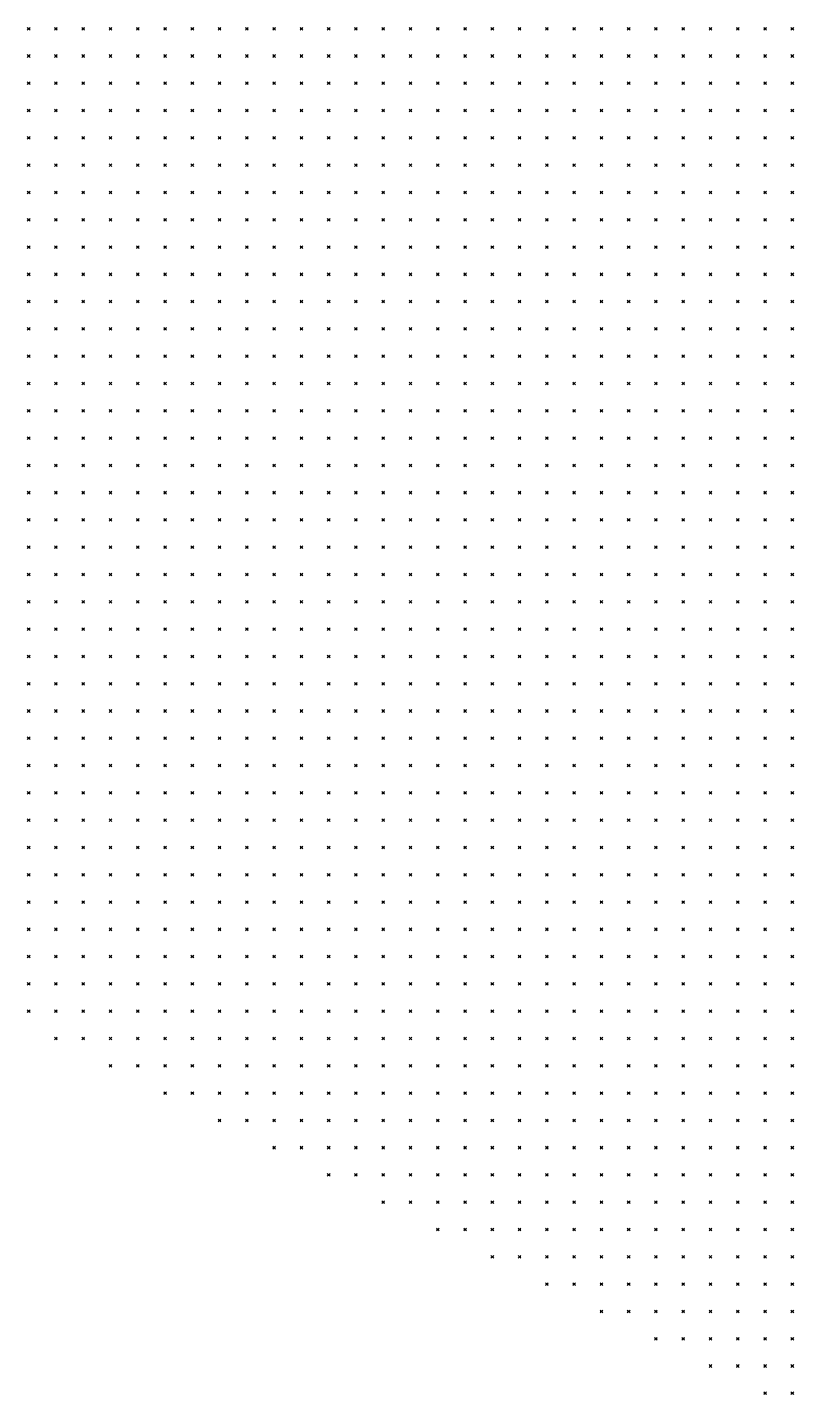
# Model space of a CAD drawing. Header units: metres. Extents: x 441556 to 446409, y 432338 to 461058.
# Drawn here: x 443595.1 to 443679.4, y 446252 to 446402.3 of the extents above; entities that cross this region are included whole.
import ezdxf

# ---------------------------------------------------------------- set-up
doc = ezdxf.new("R2010")
doc.units = ezdxf.units.M
doc.header["$MEASUREMENT"] = 0
doc.header["$PDMODE"] = 35
doc.header["$PDSIZE"] = 0.15
doc.layers.add('DTM-NOK-RevN_POINTS', color=91, linetype='Continuous')

msp = doc.modelspace()

# ---------------------------------------------------------------- linework, layer by layer
at = {"layer": 'DTM-NOK-RevN_POINTS'}
for p in [(443595.266, 446402.144, 381.715), (443598.265, 446402.144, 381.654), (443601.265, 446402.144, 381.327), (443604.264, 446402.144, 380.643), (443607.263, 446402.144, 379.813), (443610.263, 446402.144, 378.835), (443613.262, 446402.144, 378.345), (443616.261, 446402.144, 379.885), (443619.261, 446402.144, 380.595), (443622.26, 446402.144, 380.553), (443625.26, 446402.144, 380.409), (443628.259, 446402.144, 380.154), (443631.258, 446402.144, 379.785), (443634.258, 446402.144, 379.557), (443637.257, 446402.144, 379.162), (443640.256, 446402.144, 378.965), (443643.256, 446402.144, 378.958), (443646.255, 446402.144, 379.018), (443649.254, 446402.144, 379.079), (443652.254, 446402.144, 378.964), (443655.253, 446402.144, 378.936), (443658.253, 446402.144, 378.927), (443661.252, 446402.144, 378.885), (443664.251, 446402.144, 378.895), (443667.251, 446402.144, 378.669), (443670.25, 446402.144, 378.423), (443673.249, 446402.144, 377.892), (443676.249, 446402.144, 377.65), (443679.248, 446402.144, 377.525), (443595.266, 446399.145, 382.057), (443598.265, 446399.145, 381.925), (443601.265, 446399.145, 381.179), (443604.264, 446399.145, 380.309), (443607.263, 446399.145, 379.588), (443610.263, 446399.145, 378.81), (443613.262, 446399.145, 379.027), (443616.261, 446399.145, 380.778), (443619.261, 446399.145, 380.999), (443622.26, 446399.145, 380.939), (443625.26, 446399.145, 380.656), (443628.259, 446399.145, 380.277), (443631.258, 446399.145, 380.143), (443634.258, 446399.145, 379.628), (443637.257, 446399.145, 379.093), (443640.256, 446399.145, 378.938), (443643.256, 446399.145, 378.848), (443646.255, 446399.145, 378.87), (443649.254, 446399.145, 378.938), (443652.254, 446399.145, 379.019), (443655.253, 446399.145, 379.197), (443658.253, 446399.145, 379.144), (443661.252, 446399.145, 378.928), (443664.251, 446399.145, 378.842), (443667.251, 446399.145, 378.846), (443670.25, 446399.145, 378.842), (443673.249, 446399.145, 378.59), (443676.249, 446399.145, 378.157), (443679.248, 446399.145, 377.67), (443595.266, 446396.145, 382.344), (443598.265, 446396.145, 382.01), (443601.265, 446396.145, 380.86), (443604.264, 446396.145, 380.276), (443607.263, 446396.145, 379.575), (443610.263, 446396.145, 378.755), (443613.262, 446396.145, 379.547), (443616.261, 446396.145, 381.184), (443619.261, 446396.145, 381.204), (443622.26, 446396.145, 381.122), (443625.26, 446396.145, 380.783), (443628.259, 446396.145, 380.461), (443631.258, 446396.145, 380.686), (443634.258, 446396.145, 380.557), (443637.257, 446396.145, 379.79), (443640.256, 446396.145, 379.097), (443643.256, 446396.145, 378.899), (443646.255, 446396.145, 378.878), (443649.254, 446396.145, 378.911), (443652.254, 446396.145, 379.008), (443655.253, 446396.145, 379.275), (443658.253, 446396.145, 379.483), (443661.252, 446396.145, 379.384), (443664.251, 446396.145, 379.031), (443667.251, 446396.145, 378.822), (443670.25, 446396.145, 378.823), (443673.249, 446396.145, 378.821), (443676.249, 446396.145, 378.737), (443679.248, 446396.145, 378.436), (443595.266, 446393.146, 382.589), (443598.265, 446393.146, 382.202), (443601.265, 446393.146, 381.32), (443604.264, 446393.146, 380.166), (443607.263, 446393.146, 379.16), (443610.263, 446393.146, 379.454), (443613.262, 446393.146, 381.114), (443616.261, 446393.146, 381.585), (443619.261, 446393.146, 381.442), (443622.26, 446393.146, 381.256), (443625.26, 446393.146, 380.865), (443628.259, 446393.146, 380.851), (443631.258, 446393.146, 381.018), (443634.258, 446393.146, 381.242), (443637.257, 446393.146, 381.071), (443640.256, 446393.146, 380.34), (443643.256, 446393.146, 379.44), (443646.255, 446393.146, 378.976), (443649.254, 446393.146, 378.852), (443652.254, 446393.146, 378.863), (443655.253, 446393.146, 378.873), (443658.253, 446393.146, 379.272), (443661.252, 446393.146, 379.388), (443664.251, 446393.146, 379.272), (443667.251, 446393.146, 379.025), (443670.25, 446393.146, 378.864), (443673.249, 446393.146, 378.769), (443676.249, 446393.146, 378.802), (443679.248, 446393.146, 378.745), (443595.266, 446390.147, 382.873), (443598.265, 446390.147, 380.998), (443601.265, 446390.147, 379.966), (443604.264, 446390.147, 379.374), (443607.263, 446390.147, 379.412), (443610.263, 446390.147, 381.176), (443613.262, 446390.147, 381.945), (443616.261, 446390.147, 381.878), (443619.261, 446390.147, 381.632), (443622.26, 446390.147, 381.23), (443625.26, 446390.147, 381.102), (443628.259, 446390.147, 381.186), (443631.258, 446390.147, 381.25), (443634.258, 446390.147, 381.309), (443637.257, 446390.147, 381.366), (443640.256, 446390.147, 381.265), (443643.256, 446390.147, 380.87), (443646.255, 446390.147, 379.749), (443649.254, 446390.147, 378.943), (443652.254, 446390.147, 378.856), (443655.253, 446390.147, 378.876), (443658.253, 446390.147, 378.92), (443661.252, 446390.147, 379.031), (443664.251, 446390.147, 379.17), (443667.251, 446390.147, 379.115), (443670.25, 446390.147, 378.99), (443673.249, 446390.147, 378.921), (443676.249, 446390.147, 378.783), (443679.248, 446390.147, 378.77), (443595.266, 446387.147, 382.782), (443598.265, 446387.147, 380.216), (443601.265, 446387.147, 379.651), (443604.264, 446387.147, 379.962), (443607.263, 446387.147, 381.027), (443610.263, 446387.147, 382.056), (443613.262, 446387.147, 382.244), (443616.261, 446387.147, 382.064), (443619.261, 446387.147, 381.748), (443622.26, 446387.147, 381.366), (443625.26, 446387.147, 381.306), (443628.259, 446387.147, 381.359), (443631.258, 446387.147, 381.367), (443634.258, 446387.147, 381.383), (443637.257, 446387.147, 381.346), (443640.256, 446387.147, 381.364), (443643.256, 446387.147, 381.359), (443646.255, 446387.147, 381.09), (443649.254, 446387.147, 380.261), (443652.254, 446387.147, 379.316), (443655.253, 446387.147, 378.936), (443658.253, 446387.147, 378.89), (443661.252, 446387.147, 378.979), (443664.251, 446387.147, 378.963), (443667.251, 446387.147, 379.009), (443670.25, 446387.147, 379.009), (443673.249, 446387.147, 379.068), (443676.249, 446387.147, 378.877), (443679.248, 446387.147, 378.812), (443595.266, 446384.148, 381.788), (443598.265, 446384.148, 380.167), (443601.265, 446384.148, 380.215), (443604.264, 446384.148, 381.241), (443607.263, 446384.148, 382.213), (443610.263, 446384.148, 382.626), (443613.262, 446384.148, 382.455), (443616.261, 446384.148, 382.155), (443619.261, 446384.148, 381.823), (443622.26, 446384.148, 381.568), (443625.26, 446384.148, 381.415), (443628.259, 446384.148, 381.464), (443631.258, 446384.148, 381.447), (443634.258, 446384.148, 381.491), (443637.257, 446384.148, 381.475), (443640.256, 446384.148, 381.469), (443643.256, 446384.148, 381.479), (443646.255, 446384.148, 381.42), (443649.254, 446384.148, 381.299), (443652.254, 446384.148, 380.858), (443655.253, 446384.148, 379.954), (443658.253, 446384.148, 379.062), (443661.252, 446384.148, 378.938), (443664.251, 446384.148, 378.911), (443667.251, 446384.148, 378.88), (443670.25, 446384.148, 379.016), (443673.249, 446384.148, 379.09), (443676.249, 446384.148, 378.921), (443679.248, 446384.148, 378.91), (443595.266, 446381.149, 380.716), (443598.265, 446381.149, 380.387), (443601.265, 446381.149, 381.054), (443604.264, 446381.149, 382.098), (443607.263, 446381.149, 382.886), (443610.263, 446381.149, 382.894), (443613.262, 446381.149, 382.663), (443616.261, 446381.149, 382.359), (443619.261, 446381.149, 382.099), (443622.26, 446381.149, 381.735), (443625.26, 446381.149, 381.586), (443628.259, 446381.149, 381.554), (443631.258, 446381.149, 381.5), (443634.258, 446381.149, 381.505), (443637.257, 446381.149, 381.518), (443640.256, 446381.149, 381.495), (443643.256, 446381.149, 381.481), (443646.255, 446381.149, 381.421), (443649.254, 446381.149, 381.315), (443652.254, 446381.149, 381.252), (443655.253, 446381.149, 381.157), (443658.253, 446381.149, 380.526), (443661.252, 446381.149, 379.549), (443664.251, 446381.149, 379.094), (443667.251, 446381.149, 378.981), (443670.25, 446381.149, 379), (443673.249, 446381.149, 379.108), (443676.249, 446381.149, 379.04), (443679.248, 446381.149, 378.999), (443595.266, 446378.149, 380.709), (443598.265, 446378.149, 380.986), (443601.265, 446378.149, 382.632), (443604.264, 446378.149, 383.2), (443607.263, 446378.149, 383.287), (443610.263, 446378.149, 383.091), (443613.262, 446378.149, 382.798), (443616.261, 446378.149, 382.678), (443619.261, 446378.149, 382.728), (443622.26, 446378.149, 382.2), (443625.26, 446378.149, 381.768), (443628.259, 446378.149, 381.593), (443631.258, 446378.149, 381.538), (443634.258, 446378.149, 381.501), (443637.257, 446378.149, 381.485), (443640.256, 446378.149, 381.496), (443643.256, 446378.149, 381.497), (443646.255, 446378.149, 381.468), (443649.254, 446378.149, 381.314), (443652.254, 446378.149, 381.309), (443655.253, 446378.149, 381.334), (443658.253, 446378.149, 381.313), (443661.252, 446378.149, 381.113), (443664.251, 446378.149, 380.328), (443667.251, 446378.149, 379.37), (443670.25, 446378.149, 379.065), (443673.249, 446378.149, 379.041), (443676.249, 446378.149, 379.058), (443679.248, 446378.149, 379.032), (443595.266, 446375.15, 381.156), (443598.265, 446375.15, 382.099), (443601.265, 446375.15, 383.552), (443604.264, 446375.15, 383.656), (443607.263, 446375.15, 383.529), (443610.263, 446375.15, 383.275), (443613.262, 446375.15, 383.032), (443616.261, 446375.15, 383.251), (443619.261, 446375.15, 383.306), (443622.26, 446375.15, 382.959), (443625.26, 446375.15, 382.232), (443628.259, 446375.15, 381.76), (443631.258, 446375.15, 381.649), (443634.258, 446375.15, 381.592), (443637.257, 446375.15, 381.523), (443640.256, 446375.15, 381.492), (443643.256, 446375.15, 381.515), (443646.255, 446375.15, 381.52), (443649.254, 446375.15, 381.487), (443652.254, 446375.15, 381.418), (443655.253, 446375.15, 381.363), (443658.253, 446375.15, 381.404), (443661.252, 446375.15, 381.409), (443664.251, 446375.15, 381.289), (443667.251, 446375.15, 380.766), (443670.25, 446375.15, 379.821), (443673.249, 446375.15, 379.297), (443676.249, 446375.15, 379.139), (443679.248, 446375.15, 379.054), (443595.266, 446372.151, 382.56), (443598.265, 446372.151, 383.861), (443601.265, 446372.151, 383.973), (443604.264, 446372.151, 383.838), (443607.263, 446372.151, 383.648), (443610.263, 446372.151, 383.351), (443613.262, 446372.151, 383.334), (443616.261, 446372.151, 383.46), (443619.261, 446372.151, 383.393), (443622.26, 446372.151, 383.298), (443625.26, 446372.151, 382.967), (443628.259, 446372.151, 382.242), (443631.258, 446372.151, 381.814), (443634.258, 446372.151, 381.625), (443637.257, 446372.151, 381.549), (443640.256, 446372.151, 381.475), (443643.256, 446372.151, 381.481), (443646.255, 446372.151, 381.5), (443649.254, 446372.151, 381.482), (443652.254, 446372.151, 381.49), (443655.253, 446372.151, 381.417), (443658.253, 446372.151, 381.461), (443661.252, 446372.151, 381.411), (443664.251, 446372.151, 381.384), (443667.251, 446372.151, 381.342), (443670.25, 446372.151, 381.113), (443673.249, 446372.151, 380.52), (443676.249, 446372.151, 379.724), (443679.248, 446372.151, 379.226), (443595.266, 446369.151, 384.102), (443598.265, 446369.151, 384.219), (443601.265, 446369.151, 384.132), (443604.264, 446369.151, 384.01), (443607.263, 446369.151, 383.698), (443610.263, 446369.151, 383.519), (443613.262, 446369.151, 383.496), (443616.261, 446369.151, 383.423), (443619.261, 446369.151, 383.349), (443622.26, 446369.151, 383.328), (443625.26, 446369.151, 383.258), (443628.259, 446369.151, 383.072), (443631.258, 446369.151, 382.484), (443634.258, 446369.151, 381.852), (443637.257, 446369.151, 381.596), (443640.256, 446369.151, 381.536), (443643.256, 446369.151, 381.526), (443646.255, 446369.151, 381.463), (443649.254, 446369.151, 381.451), (443652.254, 446369.151, 381.483), (443655.253, 446369.151, 381.496), (443658.253, 446369.151, 381.498), (443661.252, 446369.151, 381.474), (443664.251, 446369.151, 381.446), (443667.251, 446369.151, 381.389), (443670.25, 446369.151, 381.401), (443673.249, 446369.151, 381.303), (443676.249, 446369.151, 380.877), (443679.248, 446369.151, 379.976), (443595.266, 446366.152, 384.585), (443598.265, 446366.152, 384.523), (443601.265, 446366.152, 384.365), (443604.264, 446366.152, 384.103), (443607.263, 446366.152, 383.817), (443610.263, 446366.152, 383.62), (443613.262, 446366.152, 383.534), (443616.261, 446366.152, 383.475), (443619.261, 446366.152, 383.374), (443622.26, 446366.152, 383.303), (443625.26, 446366.152, 383.284), (443628.259, 446366.152, 383.276), (443631.258, 446366.152, 383.225), (443634.258, 446366.152, 382.861), (443637.257, 446366.152, 382.087), (443640.256, 446366.152, 381.635), (443643.256, 446366.152, 381.556), (443646.255, 446366.152, 381.511), (443649.254, 446366.152, 381.468), (443652.254, 446366.152, 381.51), (443655.253, 446366.152, 381.549), (443658.253, 446366.152, 381.534), (443661.252, 446366.152, 381.481), (443664.251, 446366.152, 381.464), (443667.251, 446366.152, 381.438), (443670.25, 446366.152, 381.398), (443673.249, 446366.152, 381.428), (443676.249, 446366.152, 381.376), (443679.248, 446366.152, 381.093), (443595.266, 446363.152, 384.855), (443598.265, 446363.152, 384.742), (443601.265, 446363.152, 384.452), (443604.264, 446363.152, 384.137), (443607.263, 446363.152, 383.87), (443610.263, 446363.152, 383.669), (443613.262, 446363.152, 383.571), (443616.261, 446363.152, 383.511), (443619.261, 446363.152, 383.433), (443622.26, 446363.152, 383.383), (443625.26, 446363.152, 383.348), (443628.259, 446363.152, 383.347), (443631.258, 446363.152, 383.342), (443634.258, 446363.152, 383.339), (443637.257, 446363.152, 383.139), (443640.256, 446363.152, 382.353), (443643.256, 446363.152, 381.629), (443646.255, 446363.152, 381.536), (443649.254, 446363.152, 381.507), (443652.254, 446363.152, 381.476), (443655.253, 446363.152, 381.525), (443658.253, 446363.152, 381.543), (443661.252, 446363.152, 381.517), (443664.251, 446363.152, 381.533), (443667.251, 446363.152, 381.55), (443670.25, 446363.152, 381.502), (443673.249, 446363.152, 381.491), (443676.249, 446363.152, 381.483), (443679.248, 446363.152, 381.422), (443595.266, 446360.153, 385.055), (443598.265, 446360.153, 384.831), (443601.265, 446360.153, 384.54), (443604.264, 446360.153, 384.231), (443607.263, 446360.153, 383.954), (443610.263, 446360.153, 383.786), (443613.262, 446360.153, 383.66), (443616.261, 446360.153, 383.628), (443619.261, 446360.153, 383.585), (443622.26, 446360.153, 383.504), (443625.26, 446360.153, 383.446), (443628.259, 446360.153, 383.389), (443631.258, 446360.153, 383.367), (443634.258, 446360.153, 383.355), (443637.257, 446360.153, 383.337), (443640.256, 446360.153, 383.205), (443643.256, 446360.153, 382.601), (443646.255, 446360.153, 381.911), (443649.254, 446360.153, 381.649), (443652.254, 446360.153, 381.531), (443655.253, 446360.153, 381.491), (443658.253, 446360.153, 381.508), (443661.252, 446360.153, 381.576), (443664.251, 446360.153, 381.561), (443667.251, 446360.153, 381.582), (443670.25, 446360.153, 381.57), (443673.249, 446360.153, 381.484), (443676.249, 446360.153, 381.479), (443679.248, 446360.153, 381.453), (443595.266, 446357.154, 385.254), (443598.265, 446357.154, 384.996), (443601.265, 446357.154, 384.817), (443604.264, 446357.154, 384.573), (443607.263, 446357.154, 384.103), (443610.263, 446357.154, 383.929), (443613.262, 446357.154, 383.873), (443616.261, 446357.154, 383.731), (443619.261, 446357.154, 383.605), (443622.26, 446357.154, 383.627), (443625.26, 446357.154, 383.558), (443628.259, 446357.154, 383.512), (443631.258, 446357.154, 383.488), (443634.258, 446357.154, 383.429), (443637.257, 446357.154, 383.394), (443640.256, 446357.154, 383.389), (443643.256, 446357.154, 383.347), (443646.255, 446357.154, 383.049), (443649.254, 446357.154, 382.251), (443652.254, 446357.154, 381.701), (443655.253, 446357.154, 381.544), (443658.253, 446357.154, 381.52), (443661.252, 446357.154, 381.525), (443664.251, 446357.154, 381.559), (443667.251, 446357.154, 381.617), (443670.25, 446357.154, 381.587), (443673.249, 446357.154, 381.518), (443676.249, 446357.154, 381.508), (443679.248, 446357.154, 381.506), (443595.266, 446354.154, 385.304), (443598.265, 446354.154, 385.183), (443601.265, 446354.154, 385.219), (443604.264, 446354.154, 385.262), (443607.263, 446354.154, 384.678), (443610.263, 446354.154, 384.171), (443613.262, 446354.154, 383.943), (443616.261, 446354.154, 383.818), (443619.261, 446354.154, 383.695), (443622.26, 446354.154, 383.648), (443625.26, 446354.154, 383.598), (443628.259, 446354.154, 383.606), (443631.258, 446354.154, 383.556), (443634.258, 446354.154, 383.526), (443637.257, 446354.154, 383.507), (443640.256, 446354.154, 383.503), (443643.256, 446354.154, 383.464), (443646.255, 446354.154, 383.422), (443649.254, 446354.154, 383.249), (443652.254, 446354.154, 382.655), (443655.253, 446354.154, 382.071), (443658.253, 446354.154, 381.73), (443661.252, 446354.154, 381.613), (443664.251, 446354.154, 381.592), (443667.251, 446354.154, 381.649), (443670.25, 446354.154, 381.64), (443673.249, 446354.154, 381.632), (443676.249, 446354.154, 381.621), (443679.248, 446354.154, 381.641), (443595.266, 446351.155, 385.479), (443598.265, 446351.155, 385.382), (443601.265, 446351.155, 385.359), (443604.264, 446351.155, 385.528), (443607.263, 446351.155, 385.43), (443610.263, 446351.155, 385.179), (443613.262, 446351.155, 384.466), (443616.261, 446351.155, 383.925), (443619.261, 446351.155, 383.784), (443622.26, 446351.155, 383.723), (443625.26, 446351.155, 383.671), (443628.259, 446351.155, 383.672), (443631.258, 446351.155, 383.7), (443634.258, 446351.155, 383.694), (443637.257, 446351.155, 383.647), (443640.256, 446351.155, 383.602), (443643.256, 446351.155, 383.503), (443646.255, 446351.155, 383.476), (443649.254, 446351.155, 383.444), (443652.254, 446351.155, 383.328), (443655.253, 446351.155, 383.099), (443658.253, 446351.155, 382.62), (443661.252, 446351.155, 381.928), (443664.251, 446351.155, 381.74), (443667.251, 446351.155, 381.682), (443670.25, 446351.155, 381.675), (443673.249, 446351.155, 381.738), (443676.249, 446351.155, 381.769), (443679.248, 446351.155, 381.931), (443595.266, 446348.156, 385.625), (443598.265, 446348.156, 385.542), (443601.265, 446348.156, 385.554), (443604.264, 446348.156, 385.628), (443607.263, 446348.156, 385.603), (443610.263, 446348.156, 385.53), (443613.262, 446348.156, 385.389), (443616.261, 446348.156, 384.752), (443619.261, 446348.156, 384.167), (443622.26, 446348.156, 383.893), (443625.26, 446348.156, 383.771), (443628.259, 446348.156, 383.69), (443631.258, 446348.156, 383.672), (443634.258, 446348.156, 383.686), (443637.257, 446348.156, 383.666), (443640.256, 446348.156, 383.654), (443643.256, 446348.156, 383.575), (443646.255, 446348.156, 383.501), (443649.254, 446348.156, 383.43), (443652.254, 446348.156, 383.396), (443655.253, 446348.156, 383.373), (443658.253, 446348.156, 383.33), (443661.252, 446348.156, 382.776), (443664.251, 446348.156, 382.14), (443667.251, 446348.156, 381.898), (443670.25, 446348.156, 381.836), (443673.249, 446348.156, 381.741), (443676.249, 446348.156, 381.838), (443679.248, 446348.156, 382.15), (443595.266, 446345.156, 385.769), (443598.265, 446345.156, 385.698), (443601.265, 446345.156, 385.698), (443604.264, 446345.156, 385.689), (443607.263, 446345.156, 385.696), (443610.263, 446345.156, 385.581), (443613.262, 446345.156, 385.549), (443616.261, 446345.156, 385.439), (443619.261, 446345.156, 385.03), (443622.26, 446345.156, 384.471), (443625.26, 446345.156, 383.989), (443628.259, 446345.156, 383.819), (443631.258, 446345.156, 383.749), (443634.258, 446345.156, 383.692), (443637.257, 446345.156, 383.658), (443640.256, 446345.156, 383.644), (443643.256, 446345.156, 383.626), (443646.255, 446345.156, 383.549), (443649.254, 446345.156, 383.485), (443652.254, 446345.156, 383.43), (443655.253, 446345.156, 383.377), (443658.253, 446345.156, 383.42), (443661.252, 446345.156, 383.42), (443664.251, 446345.156, 383.171), (443667.251, 446345.156, 382.564), (443670.25, 446345.156, 382.098), (443673.249, 446345.156, 382.051), (443676.249, 446345.156, 382.043), (443679.248, 446345.156, 382.624), (443595.266, 446342.157, 385.864), (443598.265, 446342.157, 385.771), (443601.265, 446342.157, 385.726), (443604.264, 446342.157, 385.705), (443607.263, 446342.157, 385.752), (443610.263, 446342.157, 385.696), (443613.262, 446342.157, 385.599), (443616.261, 446342.157, 385.515), (443619.261, 446342.157, 385.426), (443622.26, 446342.157, 385.374), (443625.26, 446342.157, 384.852), (443628.259, 446342.157, 384.257), (443631.258, 446342.157, 383.923), (443634.258, 446342.157, 383.781), (443637.257, 446342.157, 383.693), (443640.256, 446342.157, 383.683), (443643.256, 446342.157, 383.673), (443646.255, 446342.157, 383.627), (443649.254, 446342.157, 383.583), (443652.254, 446342.157, 383.546), (443655.253, 446342.157, 383.502), (443658.253, 446342.157, 383.456), (443661.252, 446342.157, 383.467), (443664.251, 446342.157, 383.519), (443667.251, 446342.157, 383.353), (443670.25, 446342.157, 382.679), (443673.249, 446342.157, 382.444), (443676.249, 446342.157, 382.573), (443679.248, 446342.157, 383.782), (443595.266, 446339.158, 385.964), (443598.265, 446339.158, 385.857), (443601.265, 446339.158, 385.784), (443604.264, 446339.158, 385.719), (443607.263, 446339.158, 385.736), (443610.263, 446339.158, 385.754), (443613.262, 446339.158, 385.634), (443616.261, 446339.158, 385.542), (443619.261, 446339.158, 385.573), (443622.26, 446339.158, 385.495), (443625.26, 446339.158, 385.452), (443628.259, 446339.158, 385.25), (443631.258, 446339.158, 384.633), (443634.258, 446339.158, 384.038), (443637.257, 446339.158, 383.794), (443640.256, 446339.158, 383.695), (443643.256, 446339.158, 383.672), (443646.255, 446339.158, 383.627), (443649.254, 446339.158, 383.603), (443652.254, 446339.158, 383.612), (443655.253, 446339.158, 383.613), (443658.253, 446339.158, 383.522), (443661.252, 446339.158, 383.482), (443664.251, 446339.158, 383.505), (443667.251, 446339.158, 383.543), (443670.25, 446339.158, 383.523), (443673.249, 446339.158, 383.188), (443676.249, 446339.158, 383.89), (443679.248, 446339.158, 386.958), (443595.266, 446336.158, 386.197), (443598.265, 446336.158, 385.863), (443601.265, 446336.158, 385.874), (443604.264, 446336.158, 385.828), (443607.263, 446336.158, 385.755), (443610.263, 446336.158, 385.727), (443613.262, 446336.158, 385.615), (443616.261, 446336.158, 385.603), (443619.261, 446336.158, 385.801), (443622.26, 446336.158, 385.74), (443625.26, 446336.158, 385.539), (443628.259, 446336.158, 385.486), (443631.258, 446336.158, 385.473), (443634.258, 446336.158, 384.983), (443637.257, 446336.158, 384.311), (443640.256, 446336.158, 383.916), (443643.256, 446336.158, 383.767), (443646.255, 446336.158, 383.679), (443649.254, 446336.158, 383.653), (443652.254, 446336.158, 383.69), (443655.253, 446336.158, 383.653), (443658.253, 446336.158, 383.622), (443661.252, 446336.158, 383.559), (443664.251, 446336.158, 383.571), (443667.251, 446336.158, 383.64), (443670.25, 446336.158, 383.897), (443673.249, 446336.158, 383.966), (443676.249, 446336.158, 385.734), (443679.248, 446336.158, 389.359), (443595.266, 446333.159, 387.172), (443598.265, 446333.159, 386.288), (443601.265, 446333.159, 385.909), (443604.264, 446333.159, 385.844), (443607.263, 446333.159, 385.772), (443610.263, 446333.159, 385.722), (443613.262, 446333.159, 385.699), (443616.261, 446333.159, 385.737), (443619.261, 446333.159, 386.032), (443622.26, 446333.159, 386.149), (443625.26, 446333.159, 385.917), (443628.259, 446333.159, 385.606), (443631.258, 446333.159, 385.547), (443634.258, 446333.159, 385.547), (443637.257, 446333.159, 385.399), (443640.256, 446333.159, 384.74), (443643.256, 446333.159, 384.043), (443646.255, 446333.159, 383.796), (443649.254, 446333.159, 383.737), (443652.254, 446333.159, 383.725), (443655.253, 446333.159, 383.703), (443658.253, 446333.159, 383.644), (443661.252, 446333.159, 383.644), (443664.251, 446333.159, 383.697), (443667.251, 446333.159, 383.839), (443670.25, 446333.159, 384.069), (443673.249, 446333.159, 384.221), (443676.249, 446333.159, 386.824), (443679.248, 446333.159, 390.621), (443595.266, 446330.16, 387.902), (443598.265, 446330.16, 387.538), (443601.265, 446330.16, 386.547), (443604.264, 446330.16, 386.002), (443607.263, 446330.16, 385.733), (443610.263, 446330.16, 385.527), (443613.262, 446330.16, 385.654), (443616.261, 446330.16, 385.642), (443619.261, 446330.16, 385.986), (443622.26, 446330.16, 386.117), (443625.26, 446330.16, 386.088), (443628.259, 446330.16, 386.163), (443631.258, 446330.16, 385.682), (443634.258, 446330.16, 385.581), (443637.257, 446330.16, 385.598), (443640.256, 446330.16, 385.602), (443643.256, 446330.16, 385.27), (443646.255, 446330.16, 384.528), (443649.254, 446330.16, 384.133), (443652.254, 446330.16, 383.884), (443655.253, 446330.16, 383.82), (443658.253, 446330.16, 383.729), (443661.252, 446330.16, 383.733), (443664.251, 446330.16, 383.789), (443667.251, 446330.16, 383.997), (443670.25, 446330.16, 384.144), (443673.249, 446330.16, 384.281), (443676.249, 446330.16, 386.702), (443679.248, 446330.16, 390.654), (443595.266, 446327.16, 388.117), (443598.265, 446327.16, 388.012), (443601.265, 446327.16, 387.713), (443604.264, 446327.16, 386.92), (443607.263, 446327.16, 386.096), (443610.263, 446327.16, 385.675), (443613.262, 446327.16, 385.575), (443616.261, 446327.16, 385.545), (443619.261, 446327.16, 385.651), (443622.26, 446327.16, 385.795), (443625.26, 446327.16, 385.847), (443628.259, 446327.16, 385.833), (443631.258, 446327.16, 385.65), (443634.258, 446327.16, 385.598), (443637.257, 446327.16, 385.639), (443640.256, 446327.16, 385.625), (443643.256, 446327.16, 385.606), (443646.255, 446327.16, 385.421), (443649.254, 446327.16, 385.124), (443652.254, 446327.16, 384.554), (443655.253, 446327.16, 384.129), (443658.253, 446327.16, 383.944), (443661.252, 446327.16, 383.822), (443664.251, 446327.16, 383.878), (443667.251, 446327.16, 383.971), (443670.25, 446327.16, 384.096), (443673.249, 446327.16, 384.175), (443676.249, 446327.16, 385.914), (443679.248, 446327.16, 390.142), (443595.266, 446324.161, 388.199), (443598.265, 446324.161, 388.14), (443601.265, 446324.161, 388.093), (443604.264, 446324.161, 387.93), (443607.263, 446324.161, 387.273), (443610.263, 446324.161, 386.269), (443613.262, 446324.161, 385.72), (443616.261, 446324.161, 385.609), (443619.261, 446324.161, 385.571), (443622.26, 446324.161, 385.607), (443625.26, 446324.161, 385.636), (443628.259, 446324.161, 385.667), (443631.258, 446324.161, 385.607), (443634.258, 446324.161, 385.768), (443637.257, 446324.161, 385.907), (443640.256, 446324.161, 385.779), (443643.256, 446324.161, 385.6), (443646.255, 446324.161, 385.551), (443649.254, 446324.161, 385.483), (443652.254, 446324.161, 385.232), (443655.253, 446324.161, 384.676), (443658.253, 446324.161, 384.352), (443661.252, 446324.161, 384.187), (443664.251, 446324.161, 384.147), (443667.251, 446324.161, 384.09), (443670.25, 446324.161, 384.096), (443673.249, 446324.161, 384.24), (443676.249, 446324.161, 385.548), (443679.248, 446324.161, 389.692), (443595.266, 446321.161, 388.276), (443598.265, 446321.161, 388.252), (443601.265, 446321.161, 388.267), (443604.264, 446321.161, 388.243), (443607.263, 446321.161, 388.069), (443610.263, 446321.161, 387.565), (443613.262, 446321.161, 386.564), (443616.261, 446321.161, 385.783), (443619.261, 446321.161, 385.594), (443622.26, 446321.161, 385.598), (443625.26, 446321.161, 385.624), (443628.259, 446321.161, 385.57), (443631.258, 446321.161, 385.56), (443634.258, 446321.161, 385.681), (443637.257, 446321.161, 385.983), (443640.256, 446321.161, 386.087), (443643.256, 446321.161, 385.912), (443646.255, 446321.161, 385.709), (443649.254, 446321.161, 385.494), (443652.254, 446321.161, 385.439), (443655.253, 446321.161, 385.352), (443658.253, 446321.161, 385.077), (443661.252, 446321.161, 384.899), (443664.251, 446321.161, 384.816), (443667.251, 446321.161, 384.68), (443670.25, 446321.161, 384.651), (443673.249, 446321.161, 384.664), (443676.249, 446321.161, 386.871), (443679.248, 446321.161, 391.342), (443595.266, 446318.162, 388.354), (443598.265, 446318.162, 388.324), (443601.265, 446318.162, 388.405), (443604.264, 446318.162, 388.378), (443607.263, 446318.162, 388.266), (443610.263, 446318.162, 388.072), (443613.262, 446318.162, 387.66), (443616.261, 446318.162, 386.853), (443619.261, 446318.162, 385.895), (443622.26, 446318.162, 385.592), (443625.26, 446318.162, 385.566), (443628.259, 446318.162, 385.527), (443631.258, 446318.162, 385.548), (443634.258, 446318.162, 385.563), (443637.257, 446318.162, 385.778), (443640.256, 446318.162, 385.906), (443643.256, 446318.162, 385.97), (443646.255, 446318.162, 385.898), (443649.254, 446318.162, 385.868), (443652.254, 446318.162, 385.624), (443655.253, 446318.162, 385.621), (443658.253, 446318.162, 385.472), (443661.252, 446318.162, 385.363), (443664.251, 446318.162, 385.319), (443667.251, 446318.162, 385.274), (443670.25, 446318.162, 385.349), (443673.249, 446318.162, 385.628), (443676.249, 446318.162, 388.794), (443679.248, 446318.162, 392.377), (443595.266, 446315.163, 388.394), (443598.265, 446315.163, 388.385), (443601.265, 446315.163, 388.403), (443604.264, 446315.163, 388.367), (443607.263, 446315.163, 388.344), (443610.263, 446315.163, 388.263), (443613.262, 446315.163, 388.128), (443616.261, 446315.163, 387.87), (443619.261, 446315.163, 387.055), (443622.26, 446315.163, 386.107), (443625.26, 446315.163, 385.659), (443628.259, 446315.163, 385.543), (443631.258, 446315.163, 385.539), (443634.258, 446315.163, 385.56), (443637.257, 446315.163, 385.76), (443640.256, 446315.163, 385.762), (443643.256, 446315.163, 385.864), (443646.255, 446315.163, 385.931), (443649.254, 446315.163, 386.021), (443652.254, 446315.163, 385.856), (443655.253, 446315.163, 385.864), (443658.253, 446315.163, 385.717), (443661.252, 446315.163, 385.67), (443664.251, 446315.163, 385.988), (443667.251, 446315.163, 386.472), (443670.25, 446315.163, 386.13), (443673.249, 446315.163, 386.59), (443676.249, 446315.163, 390.22), (443679.248, 446315.163, 393.35), (443595.266, 446312.163, 388.465), (443598.265, 446312.163, 388.45), (443601.265, 446312.163, 388.418), (443604.264, 446312.163, 388.411), (443607.263, 446312.163, 388.388), (443610.263, 446312.163, 388.355), (443613.262, 446312.163, 388.334), (443616.261, 446312.163, 388.225), (443619.261, 446312.163, 387.906), (443622.26, 446312.163, 387.251), (443625.26, 446312.163, 386.344), (443628.259, 446312.163, 385.657), (443631.258, 446312.163, 385.572), (443634.258, 446312.163, 385.542), (443637.257, 446312.163, 385.568), (443640.256, 446312.163, 385.647), (443643.256, 446312.163, 385.804), (443646.255, 446312.163, 385.901), (443649.254, 446312.163, 385.924), (443652.254, 446312.163, 385.933), (443655.253, 446312.163, 385.949), (443658.253, 446312.163, 385.981), (443661.252, 446312.163, 385.987), (443664.251, 446312.163, 386.922), (443667.251, 446312.163, 387.622), (443670.25, 446312.163, 387.311), (443673.249, 446312.163, 387.922), (443676.249, 446312.163, 391.111), (443679.248, 446312.163, 394.505), (443595.266, 446309.164, 388.606), (443598.265, 446309.164, 388.571), (443601.265, 446309.164, 388.487), (443604.264, 446309.164, 388.456), (443607.263, 446309.164, 388.461), (443610.263, 446309.164, 388.5), (443613.262, 446309.164, 388.484), (443616.261, 446309.164, 388.334), (443619.261, 446309.164, 388.183), (443622.26, 446309.164, 387.975), (443625.26, 446309.164, 387.597), (443628.259, 446309.164, 386.843), (443631.258, 446309.164, 386.075), (443634.258, 446309.164, 385.683), (443637.257, 446309.164, 385.586), (443640.256, 446309.164, 385.621), (443643.256, 446309.164, 385.707), (443646.255, 446309.164, 385.911), (443649.254, 446309.164, 385.979), (443652.254, 446309.164, 386.007), (443655.253, 446309.164, 385.978), (443658.253, 446309.164, 386.095), (443661.252, 446309.164, 386.967), (443664.251, 446309.164, 387.844), (443667.251, 446309.164, 388.019), (443670.25, 446309.164, 388.03), (443673.249, 446309.164, 389.368), (443676.249, 446309.164, 393.476), (443679.248, 446309.164, 395.855), (443595.266, 446306.165, 388.774), (443598.265, 446306.165, 388.671), (443601.265, 446306.165, 388.604), (443604.264, 446306.165, 388.542), (443607.263, 446306.165, 388.497), (443610.263, 446306.165, 388.47), (443613.262, 446306.165, 388.478), (443616.261, 446306.165, 388.449), (443619.261, 446306.165, 388.267), (443622.26, 446306.165, 388.092), (443625.26, 446306.165, 387.917), (443628.259, 446306.165, 387.656), (443631.258, 446306.165, 387.142), (443634.258, 446306.165, 386.41), (443637.257, 446306.165, 385.931), (443640.256, 446306.165, 385.774), (443643.256, 446306.165, 385.742), (443646.255, 446306.165, 385.982), (443649.254, 446306.165, 386.047), (443652.254, 446306.165, 386.039), (443655.253, 446306.165, 385.99), (443658.253, 446306.165, 386.321), (443661.252, 446306.165, 387.804), (443664.251, 446306.165, 388.35), (443667.251, 446306.165, 388.578), (443670.25, 446306.165, 388.966), (443673.249, 446306.165, 392.138), (443676.249, 446306.165, 395.464), (443679.248, 446306.165, 397.631), (443595.266, 446303.165, 388.878), (443598.265, 446303.165, 388.716), (443601.265, 446303.165, 388.669), (443604.264, 446303.165, 388.667), (443607.263, 446303.165, 388.562), (443610.263, 446303.165, 388.458), (443613.262, 446303.165, 388.379), (443616.261, 446303.165, 388.387), (443619.261, 446303.165, 388.322), (443622.26, 446303.165, 388.147), (443625.26, 446303.165, 387.946), (443628.259, 446303.165, 387.732), (443631.258, 446303.165, 387.536), (443634.258, 446303.165, 387.261), (443637.257, 446303.165, 386.905), (443640.256, 446303.165, 386.54), (443643.256, 446303.165, 386.295), (443646.255, 446303.165, 386.195), (443649.254, 446303.165, 386.175), (443652.254, 446303.165, 386.039), (443655.253, 446303.165, 385.956), (443658.253, 446303.165, 386.275), (443661.252, 446303.165, 387.389), (443664.251, 446303.165, 388.974), (443667.251, 446303.165, 390.403), (443670.25, 446303.165, 390.975), (443673.249, 446303.165, 395.109), (443676.249, 446303.165, 397.655), (443679.248, 446303.165, 399.466), (443595.266, 446300.166, 388.92), (443598.265, 446300.166, 388.789), (443601.265, 446300.166, 388.731), (443604.264, 446300.166, 388.683), (443607.263, 446300.166, 388.559), (443610.263, 446300.166, 388.439), (443613.262, 446300.166, 388.296), (443616.261, 446300.166, 388.295), (443619.261, 446300.166, 388.299), (443622.26, 446300.166, 388.137), (443625.26, 446300.166, 387.991), (443628.259, 446300.166, 387.763), (443631.258, 446300.166, 387.537), (443634.258, 446300.166, 387.295), (443637.257, 446300.166, 387.169), (443640.256, 446300.166, 386.856), (443643.256, 446300.166, 386.635), (443646.255, 446300.166, 386.386), (443649.254, 446300.166, 386.152), (443652.254, 446300.166, 385.959), (443655.253, 446300.166, 386.02), (443658.253, 446300.166, 386.399), (443661.252, 446300.166, 387.301), (443664.251, 446300.166, 389.851), (443667.251, 446300.166, 393.033), (443670.25, 446300.166, 394.406), (443673.249, 446300.166, 396.56), (443676.249, 446300.166, 398.997), (443679.248, 446300.166, 401.431), (443595.266, 446297.167, 389.054), (443598.265, 446297.167, 388.912), (443601.265, 446297.167, 388.854), (443604.264, 446297.167, 388.737), (443607.263, 446297.167, 388.63), (443610.263, 446297.167, 388.515), (443613.262, 446297.167, 388.44), (443616.261, 446297.167, 388.364), (443619.261, 446297.167, 388.239), (443622.26, 446297.167, 388.067), (443625.26, 446297.167, 387.919), (443628.259, 446297.167, 387.749), (443631.258, 446297.167, 387.575), (443634.258, 446297.167, 387.411), (443637.257, 446297.167, 387.448), (443640.256, 446297.167, 387.389), (443643.256, 446297.167, 387.192), (443646.255, 446297.167, 386.684), (443649.254, 446297.167, 386.152), (443652.254, 446297.167, 386.168), (443655.253, 446297.167, 386.436), (443658.253, 446297.167, 387.384), (443661.252, 446297.167, 388.617), (443664.251, 446297.167, 391.192), (443667.251, 446297.167, 394.361), (443670.25, 446297.167, 396.089), (443673.249, 446297.167, 398.001), (443676.249, 446297.167, 400.227), (443679.248, 446297.167, 402.563), (443595.266, 446294.167, 389.108), (443598.265, 446294.167, 388.971), (443601.265, 446294.167, 388.879), (443604.264, 446294.167, 388.788), (443607.263, 446294.167, 388.741), (443610.263, 446294.167, 388.573), (443613.262, 446294.167, 388.508), (443616.261, 446294.167, 388.454), (443619.261, 446294.167, 388.126), (443622.26, 446294.167, 387.899), (443625.26, 446294.167, 387.866), (443628.259, 446294.167, 387.831), (443631.258, 446294.167, 387.636), (443634.258, 446294.167, 387.604), (443637.257, 446294.167, 387.406), (443640.256, 446294.167, 387.52), (443643.256, 446294.167, 387.476), (443646.255, 446294.167, 387.049), (443649.254, 446294.167, 386.813), (443652.254, 446294.167, 387.527), (443655.253, 446294.167, 388.478), (443658.253, 446294.167, 389.802), (443661.252, 446294.167, 391.168), (443664.251, 446294.167, 392.891), (443667.251, 446294.167, 395.763), (443670.25, 446294.167, 397.741), (443673.249, 446294.167, 399.535), (443676.249, 446294.167, 401.3), (443679.248, 446294.167, 403.626), (443598.265, 446291.168, 388.973), (443601.265, 446291.168, 388.914), (443604.264, 446291.168, 388.855), (443607.263, 446291.168, 388.791), (443610.263, 446291.168, 388.599), (443613.262, 446291.168, 388.468), (443616.261, 446291.168, 388.301), (443619.261, 446291.168, 388.086), (443622.26, 446291.168, 387.766), (443625.26, 446291.168, 387.765), (443628.259, 446291.168, 387.787), (443631.258, 446291.168, 387.705), (443634.258, 446291.168, 387.765), (443637.257, 446291.168, 387.611), (443640.256, 446291.168, 387.909), (443643.256, 446291.168, 387.76), (443646.255, 446291.168, 387.593), (443649.254, 446291.168, 388.27), (443652.254, 446291.168, 389.521), (443655.253, 446291.168, 390.703), (443658.253, 446291.168, 391.954), (443661.252, 446291.168, 393.707), (443664.251, 446291.168, 395.41), (443667.251, 446291.168, 397.044), (443670.25, 446291.168, 398.973), (443673.249, 446291.168, 400.78), (443676.249, 446291.168, 402.881), (443679.248, 446291.168, 405.222), (443604.264, 446288.168, 388.908), (443607.263, 446288.168, 388.831), (443610.263, 446288.168, 388.665), (443613.262, 446288.168, 388.411), (443616.261, 446288.168, 388.188), (443619.261, 446288.168, 387.992), (443622.26, 446288.168, 387.791), (443625.26, 446288.168, 387.823), (443628.259, 446288.168, 387.905), (443631.258, 446288.168, 387.868), (443634.258, 446288.168, 387.997), (443637.257, 446288.168, 387.988), (443640.256, 446288.168, 388.159), (443643.256, 446288.168, 388.306), (443646.255, 446288.168, 388.887), (443649.254, 446288.168, 389.69), (443652.254, 446288.168, 390.937), (443655.253, 446288.168, 392.215), (443658.253, 446288.168, 393.796), (443661.252, 446288.168, 395.233), (443664.251, 446288.168, 396.984), (443667.251, 446288.168, 398.547), (443670.25, 446288.168, 400.191), (443673.249, 446288.168, 402.16), (443676.249, 446288.168, 404.088), (443679.248, 446288.168, 406.265), (443610.263, 446285.169, 388.717), (443613.262, 446285.169, 388.351), (443616.261, 446285.169, 388.01), (443619.261, 446285.169, 387.9), (443622.26, 446285.169, 387.797), (443625.26, 446285.169, 387.841), (443628.259, 446285.169, 388.087), (443631.258, 446285.169, 388.183), (443634.258, 446285.169, 388.393), (443637.257, 446285.169, 388.472), (443640.256, 446285.169, 388.762), (443643.256, 446285.169, 389.212), (443646.255, 446285.169, 389.962), (443649.254, 446285.169, 391.094), (443652.254, 446285.169, 392.312), (443655.253, 446285.169, 393.74), (443658.253, 446285.169, 395.3), (443661.252, 446285.169, 396.808), (443664.251, 446285.169, 398.48), (443667.251, 446285.169, 399.99), (443670.25, 446285.169, 401.605), (443673.249, 446285.169, 403.452), (443676.249, 446285.169, 405.164), (443679.248, 446285.169, 407.4), (443616.261, 446282.17, 388.124), (443619.261, 446282.17, 387.981), (443622.26, 446282.17, 388.008), (443625.26, 446282.17, 388.046), (443628.259, 446282.17, 388.262), (443631.258, 446282.17, 388.52), (443634.258, 446282.17, 388.657), (443637.257, 446282.17, 389.108), (443640.256, 446282.17, 389.554), (443643.256, 446282.17, 390.201), (443646.255, 446282.17, 391.245), (443649.254, 446282.17, 392.57), (443652.254, 446282.17, 394.048), (443655.253, 446282.17, 395.806), (443658.253, 446282.17, 397.145), (443661.252, 446282.17, 398.507), (443664.251, 446282.17, 400.387), (443667.251, 446282.17, 402.073), (443670.25, 446282.17, 403.875), (443673.249, 446282.17, 405.417), (443676.249, 446282.17, 406.707), (443679.248, 446282.17, 408.578), (443622.26, 446279.17, 388.148), (443625.26, 446279.17, 388.378), (443628.259, 446279.17, 388.947), (443631.258, 446279.17, 389.234), (443634.258, 446279.17, 389.23), (443637.257, 446279.17, 389.762), (443640.256, 446279.17, 390.582), (443643.256, 446279.17, 391.516), (443646.255, 446279.17, 392.899), (443649.254, 446279.17, 394.316), (443652.254, 446279.17, 396.034), (443655.253, 446279.17, 397.643), (443658.253, 446279.17, 399.167), (443661.252, 446279.17, 400.686), (443664.251, 446279.17, 402.844), (443667.251, 446279.17, 404.955), (443670.25, 446279.17, 406.691), (443673.249, 446279.17, 407.66), (443676.249, 446279.17, 408.624), (443679.248, 446279.17, 410.197), (443628.259, 446276.171, 389.521), (443631.258, 446276.171, 389.686), (443634.258, 446276.171, 390.048), (443637.257, 446276.171, 390.751), (443640.256, 446276.171, 391.804), (443643.256, 446276.171, 392.91), (443646.255, 446276.171, 394.301), (443649.254, 446276.171, 396.102), (443652.254, 446276.171, 398.069), (443655.253, 446276.171, 399.984), (443658.253, 446276.171, 401.404), (443661.252, 446276.171, 403.044), (443664.251, 446276.171, 405.01), (443667.251, 446276.171, 407.21), (443670.25, 446276.171, 409.11), (443673.249, 446276.171, 410.057), (443676.249, 446276.171, 410.906), (443679.248, 446276.171, 411.842), (443634.258, 446273.172, 391.126), (443637.257, 446273.172, 392.089), (443640.256, 446273.172, 393.08), (443643.256, 446273.172, 394.594), (443646.255, 446273.172, 396.208), (443649.254, 446273.172, 397.897), (443652.254, 446273.172, 400.191), (443655.253, 446273.172, 402.38), (443658.253, 446273.172, 403.735), (443661.252, 446273.172, 405.632), (443664.251, 446273.172, 407.631), (443667.251, 446273.172, 409.579), (443670.25, 446273.172, 411.433), (443673.249, 446273.172, 412.848), (443676.249, 446273.172, 413.876), (443679.248, 446273.172, 414.533), (443640.256, 446270.172, 394.484), (443643.256, 446270.172, 395.866), (443646.255, 446270.172, 397.902), (443649.254, 446270.172, 400.05), (443652.254, 446270.172, 402.204), (443655.253, 446270.172, 404.101), (443658.253, 446270.172, 405.97), (443661.252, 446270.172, 407.71), (443664.251, 446270.172, 409.806), (443667.251, 446270.172, 411.746), (443670.25, 446270.172, 413.39), (443673.249, 446270.172, 415.232), (443676.249, 446270.172, 416.494), (443679.248, 446270.172, 417.442), (443646.255, 446267.173, 400.641), (443649.254, 446267.173, 402.741), (443652.254, 446267.173, 404.939), (443655.253, 446267.173, 407.055), (443658.253, 446267.173, 408.334), (443661.252, 446267.173, 410.235), (443664.251, 446267.173, 411.842), (443667.251, 446267.173, 413.862), (443670.25, 446267.173, 415.591), (443673.249, 446267.173, 417.406), (443676.249, 446267.173, 419.131), (443679.248, 446267.173, 420.775), (443652.254, 446264.174, 407.803), (443655.253, 446264.174, 409.992), (443658.253, 446264.174, 411.151), (443661.252, 446264.174, 412.653), (443664.251, 446264.174, 414.081), (443667.251, 446264.174, 416.059), (443670.25, 446264.174, 417.954), (443673.249, 446264.174, 419.822), (443676.249, 446264.174, 421.939), (443679.248, 446264.174, 423.438), (443658.253, 446261.174, 413.945), (443661.252, 446261.174, 414.879), (443664.251, 446261.174, 416.455), (443667.251, 446261.174, 418.128), (443670.25, 446261.174, 419.999), (443673.249, 446261.174, 422.099), (443676.249, 446261.174, 424.904), (443679.248, 446261.174, 426.631), (443664.251, 446258.175, 419.653), (443667.251, 446258.175, 421.911), (443670.25, 446258.175, 422.532), (443673.249, 446258.175, 425.152), (443676.249, 446258.175, 427.999), (443679.248, 446258.175, 429.491), (443670.25, 446255.176, 426.181), (443673.249, 446255.176, 428.334), (443676.249, 446255.176, 430.703), (443679.248, 446255.176, 431.838), (443676.249, 446252.176, 433.285), (443679.248, 446252.176, 434.647)]:
    msp.add_point(p, dxfattribs=at)

doc.saveas('drawing.dxf')
